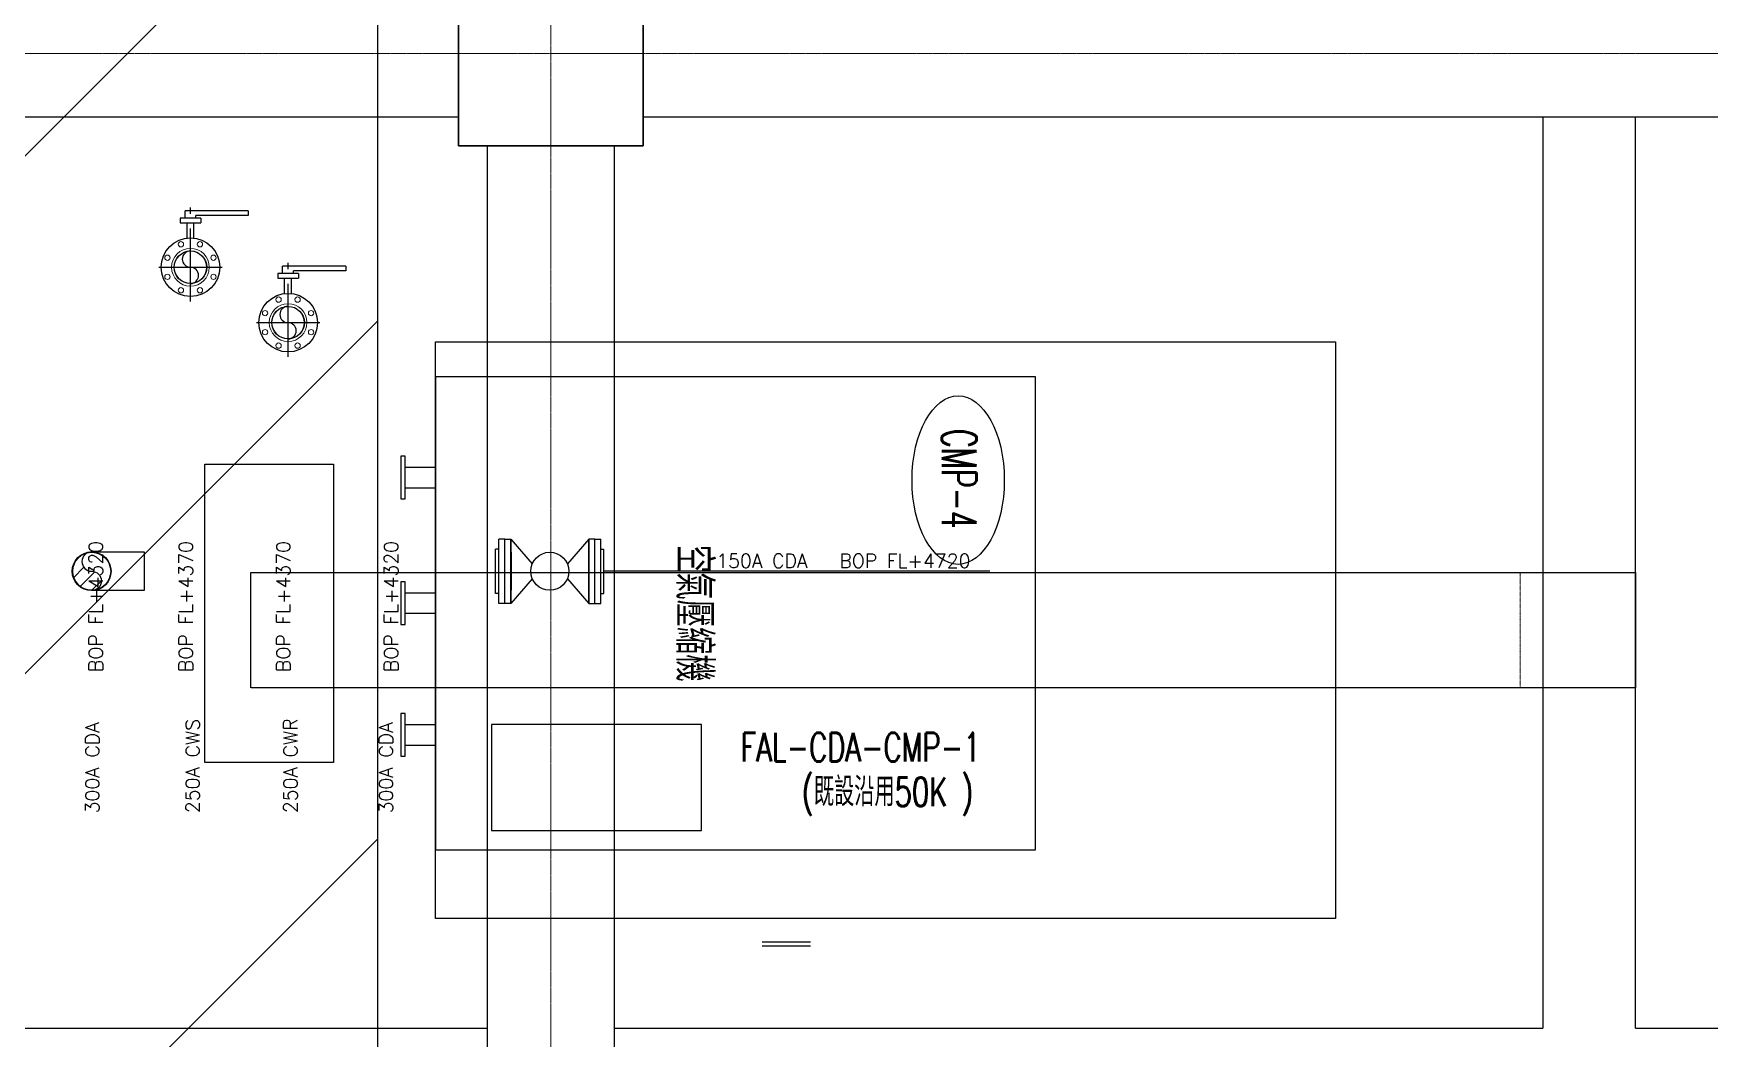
# Model space of a CAD drawing. Extents: x 0 to 160756, y 0 to 229247.
# Drawn here: x 60893 to 68155, y 90706 to 95062 of the extents above; entities that cross this region are included whole.
import ezdxf
from ezdxf.enums import TextEntityAlignment as Align
from ezdxf.xclip import XClip

# ---------------------------------------------------------------- set-up
doc = ezdxf.new("R2010")
doc.units = 0
doc.header["$LTSCALE"] = 10
doc.header["$XCLIPFRAME"] = 2
for name, pattern in [('H12設備棟3F$0$CENTERK5', [6.916, 6.667, -0.083, 0.083, -0.083]), ('H12設備棟3F$0$DOTK1', [0.1, 0.05, -0.05]), ('H12設備棟3F$0$HIDDEN', [0.375, 0.25, -0.125]), ('H12設備棟3F$0$STYLE_18', [0.23669, 0.118345, -0.118345]), ('XCM7P30CDA$0$CENTER', [50.8, 31.75, -6.35, 6.35, -6.35]), ('XCM7P30CDA$0$HIDDEN', [0.375, 0.25, -0.125]), ('XCM7Q30CDA-200K$0$HIDDEN', [0.375, 0.25, -0.125])]:
    doc.linetypes.add(name, pattern=pattern)
for name, color, linetype in [('H12設備棟3F$0$ARC-BEAM', 252, 'H12設備棟3F$0$HIDDEN'), ('H12設備棟3F$0$H-SIN', 252, 'H12設備棟3F$0$CENTERK5'), ('H12設備棟3F$0$KABE1', 252, 'Continuous'), ('H12設備棟3F$0$SETUBID', 252, 'H12設備棟3F$0$DOTK1'), ('H12設備棟3F$0$\uf4c9\ue50a', 252, 'Continuous'), ('XCM7P30CDA$0$CCL', 252, 'XCM7P30CDA$0$CENTER'), ('XCM7P30CDA$0$M-CWTR-CENT', 252, 'XCM7P30CDA$0$CENTER'), ('XCM7P30CDA$0$M-CWTR-VAVE', 252, 'Continuous'), ('XCM7P30CDA$0$U-CDA-PIPE', 252, 'Continuous'), ('XCM7P30CDA$0$U-CDA-PIPE 2', 252, 'Continuous'), ('XCM7P30CDA$0$U-CDA-TXT-01', 252, 'Continuous'), ('XCM7Q30CDA-200K$0$UER-FUTUER', 9, 'Continuous'), ('XCM7Q30CDA-200K$0$搬運通道', 2, 'Continuous')]:
    doc.layers.add(name, color=color, linetype=linetype)
doc.layers.add('XCM7P30CDA$0$M-PIPE-32_4C CONDENSER WATER SUPPLY-1', color=252, linetype='Continuous', lineweight=5)
doc.layers.add('XCM7P30CDA$0$M-PIPE-38_4C CONDENSER WATER RETURN-1', color=252, linetype='Continuous', lineweight=5)
doc.styles.add('XCM7P30CDA$0$aa-txt', font='simplex.shx', dxfattribs={"width": 0.8, "bigfont": 'chineset.shx'})
doc.styles.add('XCM7Q30CDA-200K$0$aa-txt', font='simplex.shx', dxfattribs={"width": 0.8, "bigfont": 'chineset.shx'})
doc.styles.add('XCM7Q30CDA-200K$0$CHINA', font='simplex.shx', dxfattribs={"width": 0.8, "bigfont": 'china.shx'})
doc.styles.add('XCM7Q30CDA-200K$0$SIMPLEX', font='simplex.shx', dxfattribs={"width": 0.6})

# ---------------------------------------------------------------- blocks, each defined once
blk = doc.blocks.new('H12設備棟3F')
at = {"layer": 'H12設備棟3F$0$ARC-BEAM'}
for p, q in [((54535.2, 94700.3), (62735.2, 94700.3)), ((63535.2, 94700.3), (71735.2, 94700.3)), ((67435.2, 90750.3), (67435.2, 94700.3)), ((67835.2, 90750.3), (67835.2, 94700.3)), ((62860.2, 86525.3), (62860.2, 94575.3)), ((63410.2, 86525.3), (63410.2, 94575.3)), ((61835.2, 92725.3), (67835.2, 92725.3)), ((61835.2, 92225.3), (61835.2, 92725.3)), ((67835.2, 92725.3), (67835.2, 92225.3)), ((67835.2, 92225.3), (61835.2, 92225.3)), ((58835.2, 90750.3), (62860.2, 90750.3)), ((63410.2, 90750.3), (67435.2, 90750.3)), ((67835.2, 90750.3), (71935.2, 90750.3))]:
    blk.add_line(p, q, dxfattribs=at)
at = {"layer": 'H12設備棟3F$0$H-SIN', "lineweight": 5}
for p, q in [((63135.2, 61882.1), (63135.2, 107531.3)), ((31421.4, 94975.3), (81271.4, 94975.3))]:
    blk.add_line(p, q, dxfattribs=at)
at = {"layer": 'H12設備棟3F$0$KABE1', "linetype": 'Continuous', "lineweight": 30}
for p, q in [((62735.2, 94575.3), (62735.2, 95375.3)), ((63535.2, 95375.3), (63535.2, 94575.3)), ((63535.2, 94575.3), (62735.2, 94575.3))]:
    blk.add_line(p, q, dxfattribs=at)
at = {"layer": 'H12設備棟3F$0$SETUBID', "linetype": 'H12設備棟3F$0$STYLE_18', "lineweight": 5}
blk.add_lwpolyline([(61835.2, 92725.3), (67335.2, 92725.3), (67335.2, 92225.3), (61835.2, 92225.3)], close=True, dxfattribs=at)
at = {"layer": 'H12設備棟3F$0$\uf4c9\ue50a'}
blk.add_lwpolyline([(66535.2, 91225.3), (62635.2, 91225.3), (62635.2, 93725.3), (66535.2, 93725.3)], close=True, dxfattribs=at)
blk = doc.blocks.new('XCM7Q30CDA-200K$0$S-F-80A')
at = {"color": 0, "linetype": 'ByBlock'}
blk.add_lwpolyline([(0, 92.5), (0, -92.5), (18, -92.5), (18, 92.5)], close=True, dxfattribs=at)
blk = doc.blocks.new('XCM7Q30CDA-200K$0$COMP')
at = {"color": 0, "linetype": 'ByBlock'}
for p, q in [((391.3, 668), (391.3, 800)), ((480.4, 668), (480.4, 800)), ((935.9, 668), (935.9, 800)), ((1025, 668), (1025, 800)), ((1507.5, 668), (1507.5, 800)), ((1596.6, 668), (1596.6, 800))]:
    blk.add_line(p, q, dxfattribs=at)
blk.add_lwpolyline([(2050, 800), (2050, 3400), (0, 3400), (0, 800)], close=True, dxfattribs=at)
at = {"color": 9, "linetype": 'XCM7Q30CDA-200K$0$HIDDEN'}
blk.add_lwpolyline([(1967, 1042.8), (1967, 1952.8), (1507, 1952.8), (1507, 1042.8)], close=True, dxfattribs=at)
at = {"color": 0, "linetype": 'ByBlock', "rotation": 270}
for p in [(435.8, 668), (980.4, 668), (1552.1, 668)]:
    blk.add_blockref('XCM7Q30CDA-200K$0$S-F-80A', p, dxfattribs=at)
blk = doc.blocks.new('XCM7Q30CDA-200K')
at = {"layer": 'XCM7Q30CDA-200K$0$搬運通道'}
h = blk.add_hatch(dxfattribs=at)
h.set_pattern_fill('ANSI31', color=256, scale=500)
h.paths.add_polyline_path([(62385.2, 103104.6), (59885.2, 103104.6), (59885.2, 68225.3), (62385.2, 68225.3)])
at = {"layer": 'XCM7Q30CDA-200K$0$UER-FUTUER'}
for p, q in [((64260.2, 91123.6), (64050.2, 91123.6)), ((64260.2, 91105.6), (64050.2, 91105.6))]:
    blk.add_line(p, q, dxfattribs=at)
blk.add_lwpolyline([(61635.2, 93194.8), (62193.6, 93194.8), (62193.6, 91902.5), (61635.2, 91902.5)], close=True, dxfattribs=at)
blk.add_ellipse((64899.8, 93126.1), major_axis=(0, 365.2), ratio=0.5476, dxfattribs=at)
at = {"layer": 'XCM7Q30CDA-200K$0$搬運通道'}
blk.add_lwpolyline([(62385.2, 103104.6), (59885.2, 103104.6), (59885.2, 68225.3), (62385.2, 68225.3)], close=True, dxfattribs=at)
at = {"layer": 'XCM7Q30CDA-200K$0$UER-FUTUER', "rotation": 270}
blk.add_blockref('XCM7Q30CDA-200K$0$COMP', (61835.2, 93573.6), dxfattribs=at)
at = {"layer": 'XCM7Q30CDA-200K$0$UER-FUTUER', "style": 'XCM7Q30CDA-200K$0$SIMPLEX', "width": 0.6}
blk.add_text('CMP-4', height=150, rotation=270, dxfattribs=at).set_placement((64904.3, 93131.7), align=Align.MIDDLE)
at = {"layer": 'XCM7Q30CDA-200K$0$UER-FUTUER', "style": 'XCM7Q30CDA-200K$0$CHINA', "width": 0.8}
blk.add_text('空氣壓縮機', height=156, rotation=270, dxfattribs=at).set_placement((63677.7, 92548.6), align=Align.CENTER)
at = {"layer": 'XCM7Q30CDA-200K$0$UER-FUTUER', "style": 'XCM7Q30CDA-200K$0$aa-txt', "width": 0.7}
blk.add_text('FAL-CDA-CMP-1 ', height=125, dxfattribs=at).set_placement((63957.6, 91905.6))
blk.add_text('(既設沿用50K )', height=125, dxfattribs=at).set_placement((64593.8, 91766.2), align=Align.MIDDLE)
blk = doc.blocks.new('XCM7P30CDA$0$A$C9a307472')
at = {"layer": 'XCM7P30CDA$0$CCL'}
blk.add_line((38850, -8197.4), (38850, 27548.6), dxfattribs=at)
blk = doc.blocks.new('XCM7P30CDA$0$22P2-SM-07-C10-001-CDA$0$F22P2-CDA-07-C10-00$0$Flange-13.98x150LB')
for centre, radius in [((0, 0), 12.7), ((0, 0), 8.18), ((-4.13, 9.97), 1.15), ((4.13, 9.97), 1.15), ((-9.97, 4.13), 1.15), ((0, 0), 6.99), ((9.97, 4.13), 1.15), ((-9.97, -4.13), 1.15), ((9.97, -4.13), 1.15), ((-4.13, -9.97), 1.15), ((4.13, -9.97), 1.15)]:
    blk.add_circle(centre, radius)
blk = doc.blocks.new('XCM7P30CDA$0$F22P2-CDA-07-C10-00$0$LRElbowDown-16.52')
for p, q in [((22.86, 8.26), (0, 8.26)), ((22.86, -8.26), (22.86, 8.26)), ((0, -8.26), (22.86, -8.26))]:
    blk.add_line(p, q)
blk.add_arc((0, 0), 8.26, 90, 270)
blk = doc.blocks.new('XCM7P30CDA$0$SL150')
for p, q in [((1.42875, 9.604375), (0, 9.604375)), ((0, -9.604375), (0, 9.604375)), ((3.96875, 13.97), (1.42875, 13.97)), ((1.42875, -13.97), (1.42875, 13.97)), ((3.96875, -13.97), (3.96875, 13.97)), ((1.42875, -9.604375), (0, -9.604375)), ((3.96875, -13.97), (1.42875, -13.97))]:
    blk.add_line(p, q)
blk = doc.blocks.new('XCM7P30CDA$0$A$C4A7C318D')
at = {"layer": 'XCM7P30CDA$0$M-CWTR-CENT'}
for p, q in [((36770.5, -8961.6), (36770.5, -8553.7)), ((36633.1, -8812.8), (36907.9, -8812.8))]:
    blk.add_line(p, q, dxfattribs=at)
at = {"layer": 'XCM7P30CDA$0$M-CWTR-VAVE'}
for p, q in [((36747, -8600), (36747, -8567.8)), ((37020.5, -8567.8), (36747, -8567.8)), ((37020.5, -8567.8), (37020.5, -8587.8)), ((36725.5, -8600), (36725.5, -8620.2)), ((36815.5, -8600), (36725.5, -8600)), ((36725.5, -8620.2), (36815.5, -8620.2)), ((36755.5, -8686.7), (36755.5, -8620.2)), ((36785.4, -8686.7), (36785.4, -8620.2)), ((36794, -8600), (36794, -8587.8)), ((37020.5, -8587.8), (36794, -8587.8)), ((36815.5, -8600), (36815.5, -8620.2))]:
    blk.add_line(p, q, dxfattribs=at)
for radius in [127, 70.6]:
    blk.add_circle((36770.5, -8812.8), radius, dxfattribs=at)
for centre, start, end in [((36770.5, -8777.5), 90, 270), ((36770.5, -8848.1), 270, 90)]:
    blk.add_arc(centre, 35.3, start, end, dxfattribs=at)
blk = doc.blocks.new('XCM7P30CDA$0$A$Cfda3b9ca')
at = {"layer": 'XCM7P30CDA$0$U-CDA-PIPE 2'}
h = blk.add_hatch(dxfattribs=at)
h.set_pattern_fill('ANSI31', color=256, scale=15, style=0)
h.set_pattern_definition([(45, (-38333.75, -64080.742), (-33.67596, 33.67596), [])])
edge = h.paths.add_edge_path()
edge.add_arc((0, 0), 84.1, 90, 270)
edge.add_arc((0, -42.1), 42.1, 270, 450)
edge.add_arc((0, 42.1), 42.1, 90, 270, ccw=False)
blk.add_lwpolyline([(0, -84.1, -1), (0, 84.1, 1), (0, 0, -1)], format="xyb", close=True, dxfattribs=at)
for radius in [84.1, 82.6]:
    blk.add_circle((0, 0), radius, dxfattribs=at)
blk = doc.blocks.new('XCM7P30CDA')
at = {"layer": 'XCM7P30CDA$0$U-CDA-PIPE'}
blk.add_line((62965, 92648.4), (62965, 92813.6), dxfattribs=at)
for points in [[(62935.3, 92870.7), (62960.7, 92870.7), (62960.7, 92591.3), (62935.3, 92591.3)], [(63325.3, 92870.7), (63299.9, 92870.7), (63299.9, 92591.3), (63325.3, 92591.3)]]:
    blk.add_lwpolyline(points, close=True, dxfattribs=at)
for points in [[(63054.3, 92698.8), (62960.7, 92591.3), (62960.7, 92870.7), (63054.3, 92763.2)], [(63206.4, 92698.8), (63299.9, 92591.3), (63299.9, 92870.7), (63206.4, 92763.2)]]:
    blk.add_lwpolyline(points, dxfattribs=at)
blk.add_circle((63130.3, 92731), 82.6, dxfattribs=at)
at = {"layer": 'XCM7P30CDA$0$U-CDA-PIPE 2', "color": 1, "linetype": 'XCM7P30CDA$0$HIDDEN'}
blk.add_circle((61145, 92731), 82.6, dxfattribs=at)
at = {"layer": 'XCM7P30CDA$0$U-CDA-TXT-01'}
blk.add_line((65037.3, 92731), (63365, 92731), dxfattribs=at)
at = {"color": 4}
ref = blk.add_blockref('XCM7P30CDA$0$A$C9a307472', (24285.2, 95852.5), dxfattribs=at)
XClip(ref).set_block_clipping_path([(28505.8252583833, 11204.571428573), (50624.999999999, 21456.3991779214)])
blk.add_blockref('XCM7P30CDA$0$A$Cfda3b9ca', (61145, 92731))
at = {"layer": 'XCM7P30CDA$0$M-PIPE-32_4C CONDENSER WATER SUPPLY-1'}
blk.add_blockref('XCM7P30CDA$0$A$C4A7C318D', (24802.7, 102861.5), dxfattribs=at)
at = {"layer": 'XCM7P30CDA$0$M-PIPE-32_4C CONDENSER WATER SUPPLY-1', "xscale": 10, "yscale": 10, "zscale": 10, "rotation": 180}
blk.add_blockref('XCM7P30CDA$0$22P2-SM-07-C10-001-CDA$0$F22P2-CDA-07-C10-00$0$Flange-13.98x150LB', (61573.1, 94048.7), dxfattribs=at)
at = {"layer": 'XCM7P30CDA$0$M-PIPE-38_4C CONDENSER WATER RETURN-1'}
blk.add_blockref('XCM7P30CDA$0$A$C4A7C318D', (25225.7, 102621.5), dxfattribs=at)
at = {"layer": 'XCM7P30CDA$0$M-PIPE-38_4C CONDENSER WATER RETURN-1', "xscale": 10, "yscale": 10, "zscale": 10, "rotation": 180}
blk.add_blockref('XCM7P30CDA$0$22P2-SM-07-C10-001-CDA$0$F22P2-CDA-07-C10-00$0$Flange-13.98x150LB', (61996.2, 93808.7), dxfattribs=at)
at = {"layer": 'XCM7P30CDA$0$U-CDA-PIPE', "yscale": 10, "zscale": 10}
for name, p, xscale in [('XCM7P30CDA$0$F22P2-CDA-07-C10-00$0$LRElbowDown-16.52', (61145, 92731), 10), ('XCM7P30CDA$0$SL150', (62895.6, 92731), 10), ('XCM7P30CDA$0$SL150', (63365, 92731), -10)]:
    blk.add_blockref(name, p, dxfattribs=dict(at, xscale=xscale))
at = {"layer": 'XCM7P30CDA$0$U-CDA-TXT-01', "style": 'XCM7P30CDA$0$aa-txt'}
for s, p in [('BOP FL+4320', (61192.9, 92294)), ('BOP FL+4370', (61582.8, 92294)), ('BOP FL+4370', (62005.8, 92294)), ('BOP FL+4320', (62472.7, 92294)), ('250A CWR ', (62036.4, 91682.4)), ('300A CDA  ', (61178.1, 91681.3)), ('250A CWS ', (61612.6, 91682.4)), ('300A CDA  ', (62450.7, 91681.3))]:
    blk.add_text(s, height=60, rotation=90, dxfattribs=at).set_placement(p)
for s, p in [('150A CDA  ', (63851.3, 92746.4)), ('BOP FL+4720', (64384.7, 92746.4))]:
    blk.add_text(s, height=60, dxfattribs=at).set_placement(p)

msp = doc.modelspace()

# ---------------------------------------------------------------- block references
for name in ['XCM7P30CDA', 'XCM7Q30CDA-200K']:
    msp.add_blockref(name, (0, 0))
ref = msp.add_blockref('H12設備棟3F', (0, 0))
XClip(ref).set_block_clipping_path([(52480.8428845762, 60066.8604644329), (84559.6547477046, 105824.4625800119)])

doc.saveas('drawing.dxf')
